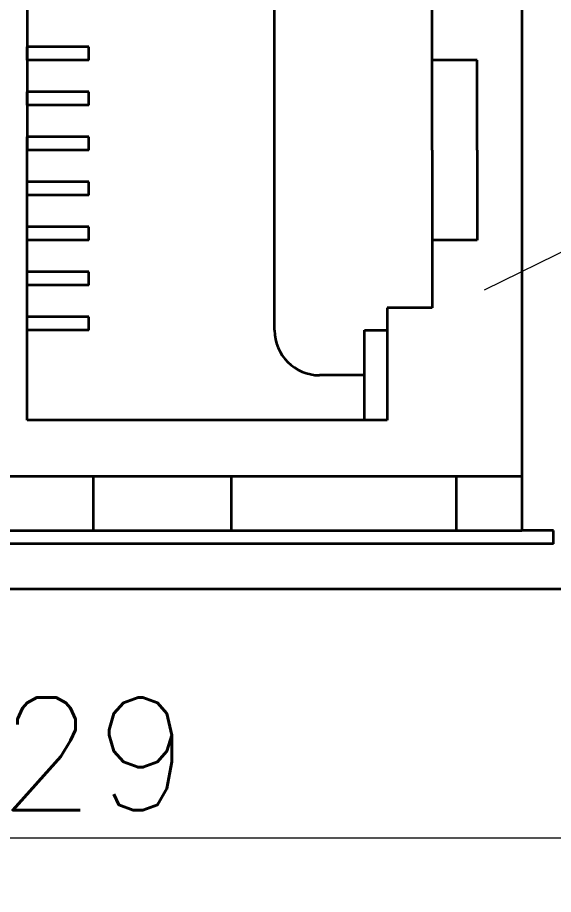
# Model space of a CAD drawing. Header units: millimetres. Extents: x -148 to 148, y -105 to 105.
# Drawn here: x -85.68 to -73.77, y -35.85 to -16.36 of the extents above; entities that cross this region are included whole.
import ezdxf

# ---------------------------------------------------------------- set-up
doc = ezdxf.new("R2010")
doc.units = ezdxf.units.MM
doc.layers.add('尺寸线层', color=3, linetype='Continuous', lineweight=18)
doc.layers.add('粗实线层', color=7, linetype='Continuous', lineweight=35)
doc.styles.get("Standard").update_dxf_attribs({"font": 'txt.shx'})
doc.dimstyles.get("Standard").update_dxf_attribs({"dimtxt": 0.18, "dimasz": 0.18, "dimexe": 0.18, "dimexo": 0.0625, "dimgap": 0.09, "dimtad": 0, "dimtih": 1, "dimtoh": 1, "dimdec": 4, "dimzin": 0, "dimdsep": 46, "dimtxsty": 'Standard', "dimcen": 0.09, "dimdle": 0.36, "dimadec": 0, "dimazin": 0, "dimtfac": 1, "dimtdec": 4, "dimtofl": 0, "dimtmove": 0, "dimatfit": 3, "dimfxl": 0, "dimtolj": 1, "dimarcsym": 0})

# ---------------------------------------------------------------- blocks, each defined once
blk = doc.blocks.new('*X8')
at = {"layer": '尺寸线层', "linetype": 'Continuous'}
for points in [[(-68.122, -18.902), (-65.694, -18.177), (-66.06, -17.428)], [(-70.816, -20.221), (-72.878, -21.695), (-73.245, -20.947)]]:
    blk.add_hatch(color=0, dxfattribs=at).paths.add_polyline_path(points, flags=0)
at = {"layer": '尺寸线层', "color": 0, "linetype": 'Continuous'}
blk.add_line((-54.755, -12.357), (-75.307, -22.42), dxfattribs=at)
at = {"layer": '尺寸线层', "color": 0, "insert": (-57.183, -11.458), "char_height": 2.5, "width": 7.14286, "attachment_point": 5, "rotation": 26.0891}
blk.add_mtext('%%C3', dxfattribs=at)
blk = doc.blocks.new('*X10')
at = {"layer": '尺寸线层', "linetype": 'Continuous'}
for points in [[(-98.469, -34.6), (-95.969, -35.017), (-95.969, -34.183)], [(-69.469, -34.6), (-71.969, -35.017), (-71.969, -34.183)]]:
    blk.add_hatch(color=0, dxfattribs=at).paths.add_polyline_path(points, flags=0)
at = {"layer": '尺寸线层', "color": 0, "linetype": 'Continuous'}
for p, q in [((-98.469, -20.187), (-98.469, -35.85)), ((-69.469, -20.187), (-69.469, -35.85)), ((-69.469, -34.6), (-98.469, -34.6))]:
    blk.add_line(p, q, dxfattribs=at)
at = {"layer": '尺寸线层', "color": 0, "insert": (-83.969, -32.725), "char_height": 2.5, "width": 6.07143, "attachment_point": 5}
blk.add_mtext('29', dxfattribs=at)

msp = doc.modelspace()

# ---------------------------------------------------------------- linework, layer by layer
at = {"layer": '粗实线层', "color": 7, "lineweight": 35, "ltscale": 0.3625}
msp.add_line((-74.469, -12.062), (-74.469, -26.562), dxfattribs=at)
at = {"layer": '粗实线层', "color": 7, "lineweight": 35, "ltscale": 0.36}
msp.add_line((-74.469, -12.362), (-74.469, -26.762), dxfattribs=at)
at = {"layer": '粗实线层', "color": 7, "lineweight": 35, "ltscale": 0.15}
for p in [(-85.469, -13.312), (-85.469, -25.312)]:
    msp.add_line(p, (-85.469, -19.312), dxfattribs=at)
at = {"layer": '粗实线层', "color": 7, "lineweight": 35, "ltscale": 0.2}
for p, q in [((-79.969, -23.312), (-79.969, -15.312)), ((-77.469, -25.312), (-85.469, -25.312))]:
    msp.add_line(p, q, dxfattribs=at)
at = {"layer": '粗实线层', "color": 7, "lineweight": 35, "ltscale": 0.0375}
for p, q in [((-76.469, -17.312), (-76.469, -15.812)), ((-76.469, -21.312), (-76.469, -22.812))]:
    msp.add_line(p, q, dxfattribs=at)
at = {"layer": '粗实线层', "color": 7, "lineweight": 35, "ltscale": 0.0075}
for p, q in [((-85.469, -17.312), (-85.469, -17.012)), ((-84.099, -17.312), (-84.099, -17.012)), ((-85.469, -18.312), (-85.469, -18.012)), ((-84.099, -18.312), (-84.099, -18.012)), ((-85.469, -19.312), (-85.469, -19.012)), ((-84.099, -19.312), (-84.099, -19.012)), ((-85.469, -20.312), (-85.469, -20.012)), ((-84.099, -20.312), (-84.099, -20.012)), ((-85.469, -21.312), (-85.469, -21.012)), ((-84.099, -21.312), (-84.099, -21.012)), ((-85.469, -22.312), (-85.469, -22.012)), ((-84.099, -22.312), (-84.099, -22.012)), ((-85.469, -23.312), (-85.469, -23.012)), ((-84.099, -23.312), (-84.099, -23.012)), ((-73.769, -28.062), (-73.769, -27.762))]:
    msp.add_line(p, q, dxfattribs=at)
at = {"layer": '粗实线层', "color": 7, "lineweight": 35, "ltscale": 0.034258}
for p, q in [((-84.099, -17.012), (-85.469, -17.012)), ((-84.099, -17.312), (-85.469, -17.312)), ((-84.099, -18.012), (-85.469, -18.012)), ((-84.099, -18.312), (-85.469, -18.312)), ((-84.099, -19.012), (-85.469, -19.012)), ((-84.099, -19.312), (-85.469, -19.312)), ((-84.099, -20.012), (-85.469, -20.012)), ((-84.099, -20.312), (-85.469, -20.312)), ((-84.099, -21.012), (-85.469, -21.012)), ((-84.099, -21.312), (-85.469, -21.312)), ((-84.099, -22.012), (-85.469, -22.012)), ((-84.099, -22.312), (-85.469, -22.312)), ((-84.099, -23.012), (-85.469, -23.012)), ((-84.099, -23.312), (-85.469, -23.312))]:
    msp.add_line(p, q, dxfattribs=at)
at = {"layer": '粗实线层', "color": 7, "lineweight": 35, "ltscale": 0.05}
for p, q in [((-76.469, -19.312), (-76.469, -17.312)), ((-75.469, -19.312), (-75.469, -17.312)), ((-76.469, -19.312), (-76.469, -21.312)), ((-75.469, -19.312), (-75.469, -21.312)), ((-77.969, -25.312), (-77.969, -23.312))]:
    msp.add_line(p, q, dxfattribs=at)
at = {"layer": '粗实线层', "color": 7, "lineweight": 35, "ltscale": 0.025}
for p, q in [((-75.469, -17.312), (-76.469, -17.312)), ((-75.469, -21.312), (-76.469, -21.312)), ((-76.469, -22.812), (-77.469, -22.812)), ((-77.969, -24.312), (-78.969, -24.312))]:
    msp.add_line(p, q, dxfattribs=at)
at = {"layer": '粗实线层', "color": 7, "lineweight": 35, "ltscale": 0.0625}
msp.add_line((-77.469, -22.812), (-77.469, -25.312), dxfattribs=at)
at = {"layer": '粗实线层', "color": 7, "lineweight": 35, "ltscale": 0.0125}
msp.add_line((-77.969, -23.312), (-77.469, -23.312), dxfattribs=at)
at = {"layer": '粗实线层', "color": 7, "lineweight": 35, "ltscale": 0.4}
msp.add_line((-74.469, -26.562), (-90.469, -26.562), dxfattribs=at)
at = {"layer": '粗实线层', "color": 7, "lineweight": 35, "ltscale": 0.03}
for p, q in [((-84.005, -26.562), (-84.005, -27.762)), ((-80.934, -26.562), (-80.934, -27.762)), ((-75.934, -26.562), (-75.934, -27.762)), ((-74.469, -26.562), (-74.469, -27.762))]:
    msp.add_line(p, q, dxfattribs=at)
at = {"layer": '粗实线层', "color": 7, "lineweight": 35, "ltscale": 0.125}
for p, q in [((-89.005, -27.762), (-84.005, -27.762)), ((-80.934, -27.762), (-75.934, -27.762))]:
    msp.add_line(p, q, dxfattribs=at)
at = {"layer": '粗实线层', "color": 7, "lineweight": 35, "ltscale": 0.076777}
msp.add_line((-84.005, -27.762), (-80.934, -27.762), dxfattribs=at)
at = {"layer": '粗实线层', "color": 7, "lineweight": 35, "ltscale": 0.036612}
msp.add_line((-75.934, -27.762), (-74.469, -27.762), dxfattribs=at)
at = {"layer": '粗实线层', "color": 7, "lineweight": 35, "ltscale": 0.0175}
msp.add_line((-73.769, -27.762), (-74.469, -27.762), dxfattribs=at)
at = {"layer": '粗实线层', "color": 7, "lineweight": 35}
for p, q in [((-73.769, -28.062), (-94.169, -28.062)), ((-68.469, -29.062), (-99.469, -29.062))]:
    msp.add_line(p, q, dxfattribs=at)
msp.add_arc((-78.969, -23.312), 1, 180, 270, dxfattribs=at)

# ---------------------------------------------------------------- dimensions: what is measured, and where the dimension line sits
at = {"layer": '尺寸线层'}
dim = msp.add_diameter_dim_2p(p1=(-70.816, -20.221), p2=(-68.122, -18.902), dimstyle='Standard', override={"dimtxt": 2.5, "dimasz": 2.5, "dimexe": 1.25, "dimexo": 0.625, "dimgap": 0.625, "dimtad": 1, "dimtih": 0, "dimtoh": 0, "dimdec": 2, "dimzin": 8, "dimdsep": 44, "dimpost": '%%C<>', "dimsah": 1, "dimdle": 5, "dimtdec": 2, "dimtofl": 1, "dimatfit": 0, "dimtfill": 1, "dimtzin": 8}, dxfattribs=at)
dim.commit()
dim.dimension.update_dxf_attribs({"geometry": '*X8', "text_midpoint": (-56.359, -13.142), "dimtype": 163})
dim = msp.add_linear_dim(base=(-98.469, -34.6), p1=(-69.469, -19.562), p2=(-98.469, -19.562), dimstyle='Standard', override={"dimtxt": 2.5, "dimasz": 2.5, "dimexe": 1.25, "dimexo": 0.625, "dimgap": 0.625, "dimtad": 1, "dimtih": 0, "dimtoh": 0, "dimdec": 2, "dimzin": 8, "dimdsep": 44, "dimsah": 1, "dimdle": 5, "dimtdec": 2, "dimtofl": 1, "dimatfit": 0, "dimtfill": 1, "dimtzin": 8}, dxfattribs=at)
dim.commit()
dim.dimension.update_dxf_attribs({"geometry": '*X10', "text_midpoint": (-83.969, -32.725)})

doc.saveas('drawing.dxf')
